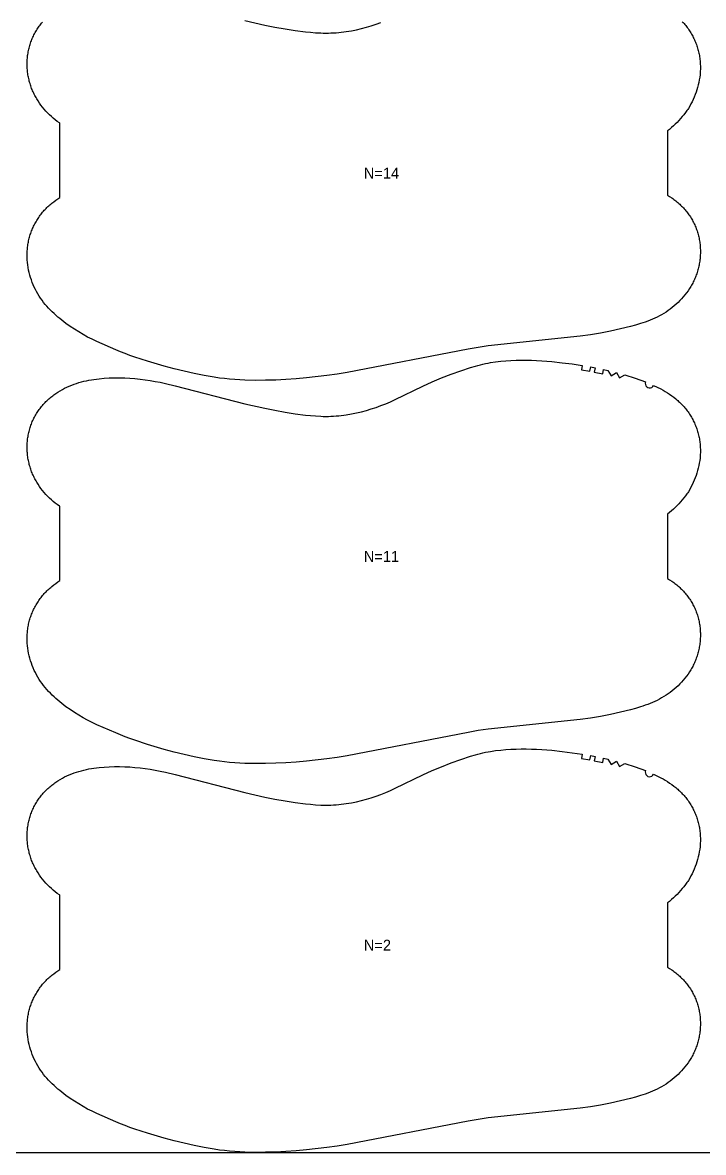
# Model space of a CAD drawing. Header units: inches. Extents: x 0 to 1865, y 0 to 1063.
# Drawn here: x 309 to 620, y 0 to 516 of the extents above; entities that cross this region are included whole.
import ezdxf

# ---------------------------------------------------------------- set-up
doc = ezdxf.new("R2010")
doc.units = ezdxf.units.IN

msp = doc.modelspace()

# ---------------------------------------------------------------- linework, layer by layer
at = {"layer": '1'}
for points in [[(0, 0), (1864.8753, 0), (1864.8753, 1063.1122), (0, 1063.1122), (0, 0)], [(597.534, 350.351), (600.7956, 348.706), (601.8212, 348.1362), (602.8342, 347.5441), (603.8324, 346.9281), (604.8136, 346.2867), (605.7755, 345.6183), (606.7159, 344.9215), (607.6324, 344.1947), (608.0811, 343.8195), (608.523, 343.4363), (608.9578, 343.0449), (609.3854, 342.6454), (609.8056, 342.2379), (610.2183, 341.8226), (610.6231, 341.3996), (611.0201, 340.9691), (611.4091, 340.5312), (611.7897, 340.086), (612.162, 339.6337), (612.5257, 339.1745), (612.8807, 338.7084), (613.2268, 338.2357), (613.5638, 337.7564), (613.8915, 337.2708), (614.2099, 336.7789), (614.5187, 336.281), (614.8177, 335.7771), (615.107, 335.2675), (615.3862, 334.7523), (615.6554, 334.2318), (615.9145, 333.7062), (616.1632, 333.1757), (616.4016, 332.6404), (616.6296, 332.1007), (616.8469, 331.5567), (617.0535, 331.0085), (617.2494, 330.4565), (617.4343, 329.9009), (617.6082, 329.3417), (617.771, 328.7793), (617.9226, 328.2138), (618.0628, 327.6455), (618.1916, 327.0745), (618.3091, 326.5011), (618.4153, 325.9255), (618.5103, 325.3479), (618.5941, 324.7685), (618.6669, 324.1875), (618.7286, 323.6052), (618.7795, 323.0217), (618.8195, 322.4374), (618.8488, 321.8523), (618.8674, 321.2667), (618.8753, 320.6808), (618.8727, 320.0949), (618.8597, 319.5091), (618.8363, 318.9237), (618.8025, 318.3389), (618.7044, 317.1718), (618.566, 316.009), (618.3881, 314.8515), (618.1714, 313.7005), (617.9165, 312.557), (617.6243, 311.4222), (617.2954, 310.297), (616.9305, 309.1827), (616.5302, 308.0803), (616.0948, 306.9913), (615.6245, 305.9172), (615.1194, 304.8595), (614.5796, 303.8198), (614.0053, 302.7994), (613.3966, 301.7999), (613.0795, 301.3085), (612.7538, 300.8229), (612.0773, 299.8694), (611.369, 298.9391), (610.6312, 298.0312), (609.8662, 297.145), (609.0763, 296.2798), (608.2638, 295.4347), (607.4309, 294.6091), (606.5798, 293.8023), (605.7128, 293.0134), (604.8306, 292.242), (603.9341, 291.4876), (603.8753, 291.4399), (603.8753, 262.1569), (604.8041, 261.5894), (605.7826, 260.9446), (606.2631, 260.6095), (606.7376, 260.266), (607.2058, 259.9141), (607.6675, 259.5539), (608.1225, 259.1852), (608.5705, 258.8082), (609.0115, 258.4228), (609.445, 258.0291), (609.871, 257.6271), (610.2892, 257.2169), (610.6995, 256.7987), (611.1016, 256.3726), (611.4953, 255.9388), (611.8805, 255.4974), (612.2571, 255.0486), (612.6247, 254.5925), (612.9832, 254.1293), (613.3324, 253.6592), (613.6721, 253.1822), (614.0021, 252.6985), (614.3223, 252.2083), (614.6324, 251.7117), (614.9323, 251.2089), (615.2218, 250.7001), (615.5006, 250.1853), (615.7688, 249.6649), (616.0262, 249.139), (616.2729, 248.6079), (616.5087, 248.0718), (616.7336, 247.5311), (616.9475, 246.9858), (617.1505, 246.4364), (617.3424, 245.8829), (617.5232, 245.3257), (617.6928, 244.7649), (617.8511, 244.2009), (617.9982, 243.6339), (618.134, 243.064), (618.2584, 242.4916), (618.3713, 241.9169), (618.4728, 241.3401), (618.5628, 240.7615), (618.6414, 240.1812), (618.7086, 239.5995), (618.7644, 239.0165), (618.809, 238.4326), (618.8423, 237.8479), (618.8644, 237.2625), (618.8753, 236.6769), (618.8751, 236.091), (618.8638, 235.5053), (618.8414, 234.9198), (618.808, 234.3348), (618.7636, 233.7505), (618.7082, 233.1671), (618.642, 232.5848), (618.5649, 232.0039), (618.4769, 231.4245), (618.3782, 230.8469), (618.2687, 230.2713), (618.1485, 229.6978), (618.0176, 229.1268), (617.876, 228.5583), (617.7238, 227.9926), (617.5611, 227.43), (617.3878, 226.8706), (617.204, 226.3146), (617.0098, 225.7623), (616.805, 225.2138), (616.5899, 224.6694), (616.3645, 224.1293), (616.1287, 223.5937), (615.8826, 223.0628), (615.6265, 222.5366), (615.3604, 222.0153), (615.0846, 221.4991), (614.7993, 220.9879), (614.5047, 220.4819), (614.2009, 219.9813), (613.8882, 219.486), (613.2367, 218.512), (612.5518, 217.5608), (611.8349, 216.6331), (611.0877, 215.7298), (610.3116, 214.8517), (609.5076, 213.9993), (608.6769, 213.1732), (607.8203, 212.3741), (606.9389, 211.6026), (606.0337, 210.8593), (605.1057, 210.1447), (604.1559, 209.4596), (603.1854, 208.8042), (602.1953, 208.1786), (601.187, 207.5825), (600.1617, 207.0157), (599.1207, 206.478), (598.0654, 205.9691), (596.9968, 205.4887), (595.9164, 205.0367), (594.8254, 204.6124), (593.725, 204.2136), (592.6163, 203.8375), (591.5004, 203.4814), (589.252, 202.8188), (586.9889, 202.2042), (582.4426, 201.0645), (577.8701, 200.0462), (573.2684, 199.1622), (568.6421, 198.4161), (563.9976, 197.8005), (522.0631, 193.3274), (517.4271, 192.6456), (512.8078, 191.8566), (457.6061, 181.1353), (452.977, 180.4094), (448.335, 179.7659), (439.026, 178.6843), (434.3577, 178.2781), (429.6822, 177.9651), (425.0019, 177.7398), (420.3178, 177.6031), (415.6315, 177.564), (410.9468, 177.6566), (408.6065, 177.7643), (406.2687, 177.9164), (403.9344, 178.1141), (401.6045, 178.3586), (399.28, 178.6505), (396.9613, 178.9868), (392.3422, 179.7778), (387.7488, 180.7032), (383.179, 181.7396), (378.6311, 182.869), (374.1076, 184.091), (366.4702, 186.3701), (360.6761, 188.2426), (358.4633, 189.012), (356.2667, 189.8236), (354.089, 190.6837), (351.9263, 191.5827), (343.3352, 195.3383), (341.2128, 196.3299), (339.1181, 197.3756), (337.0593, 198.4903), (335.0384, 199.6738), (333.0559, 200.9222), (331.1123, 202.2313), (329.2091, 203.5986), (327.3512, 205.0264), (326.4412, 205.7642), (325.5447, 206.5186), (324.6626, 207.29), (323.7955, 208.0789), (322.9445, 208.8858), (322.1115, 209.7114), (321.299, 210.5564), (320.5091, 211.4216), (319.7441, 212.3078), (319.0063, 213.2157), (318.298, 214.146), (317.6215, 215.0995), (317.2958, 215.5851), (316.9787, 216.0765), (316.37, 217.076), (315.7958, 218.0964), (315.256, 219.1362), (314.7508, 220.1939), (314.2805, 221.2679), (313.8451, 222.3569), (313.4449, 223.4593), (313.08, 224.5736), (312.751, 225.6988), (312.4588, 226.8336), (312.2039, 227.9771), (311.9872, 229.1281), (311.8093, 230.2856), (311.6709, 231.4484), (311.5728, 232.6155), (311.5391, 233.2004), (311.5156, 233.7858), (311.5026, 234.3715), (311.5, 234.9574), (311.508, 235.5433), (311.5265, 236.1289), (311.5558, 236.714), (311.5958, 237.2984), (311.6467, 237.8818), (311.7085, 238.4641), (311.7812, 239.0451), (311.8651, 239.6245), (311.96, 240.2021), (312.0662, 240.7777), (312.1837, 241.3511), (312.3125, 241.9221), (312.4527, 242.4904), (312.6043, 243.0559), (312.7671, 243.6183), (312.941, 244.1775), (313.126, 244.7332), (313.3218, 245.2852), (313.5284, 245.8333), (313.7458, 246.3773), (313.9737, 246.9171), (314.2121, 247.4523), (314.4608, 247.9828), (314.7199, 248.5084), (314.9891, 249.0289), (315.2684, 249.5441), (315.5576, 250.0537), (315.8566, 250.5576), (316.1654, 251.0556), (316.4838, 251.5474), (316.8115, 252.0331), (317.1485, 252.5123), (317.4946, 252.985), (317.8496, 253.4511), (318.2133, 253.9103), (318.5856, 254.3626), (318.9663, 254.8078), (319.3552, 255.2457), (319.7522, 255.6762), (320.1571, 256.0992), (320.5697, 256.5145), (320.9899, 256.922), (321.4175, 257.3216), (321.8523, 257.713), (322.2942, 258.0962), (322.7429, 258.4713), (323.6595, 259.1981), (324.5998, 259.8949), (325.5617, 260.5633), (326.5, 261.1767), (326.5, 294.9935), (326.2194, 295.1829), (325.2696, 295.8681), (324.3416, 296.5827), (323.4364, 297.326), (322.555, 298.0975), (321.6984, 298.8966), (320.8677, 299.7227), (320.0637, 300.5751), (319.2876, 301.4532), (318.5404, 302.3565), (317.8236, 303.2842), (317.1386, 304.2354), (316.4871, 305.2094), (316.1744, 305.7047), (315.8707, 306.2053), (315.576, 306.7113), (315.2907, 307.2225), (315.0149, 307.7387), (314.7489, 308.26), (314.4927, 308.7861), (314.2466, 309.3171), (314.0108, 309.8527), (313.7854, 310.3928), (313.5703, 310.9372), (313.3656, 311.4857), (313.1713, 312.038), (312.9875, 312.594), (312.8142, 313.1534), (312.6515, 313.716), (312.4993, 314.2817), (312.3578, 314.8501), (312.2269, 315.4212), (312.1066, 315.9947), (311.9971, 316.5703), (311.8984, 317.1479), (311.8105, 317.7273), (311.7334, 318.3082), (311.6671, 318.8905), (311.6118, 319.4738), (311.5674, 320.0581), (311.534, 320.6432), (311.5116, 321.2286), (311.5002, 321.8144), (311.5, 322.4002), (311.5109, 322.9859), (311.533, 323.5712), (311.5663, 324.156), (311.6109, 324.7399), (311.6668, 325.3229), (311.734, 325.9046), (311.8125, 326.4849), (311.9025, 327.0635), (312.004, 327.6403), (312.1169, 328.215), (312.2413, 328.7874), (312.3771, 329.3572), (312.5242, 329.9243), (312.6826, 330.4883), (312.8522, 331.0491), (313.0329, 331.6063), (313.2248, 332.1597), (313.4278, 332.7092), (313.6417, 333.2545), (313.8666, 333.7952), (314.1024, 334.3313), (314.3491, 334.8624), (314.6065, 335.3882), (314.8747, 335.9087), (315.1535, 336.4235), (315.443, 336.9323), (315.7429, 337.4351), (316.053, 337.9317), (316.3732, 338.4219), (316.7032, 338.9055), (317.043, 339.3825), (317.3922, 339.8527), (317.7507, 340.3159), (318.1183, 340.772), (318.4948, 341.2208), (318.88, 341.6622), (319.2738, 342.096), (319.6759, 342.5221), (320.0861, 342.9403), (320.5043, 343.3505), (320.9303, 343.7525), (321.3639, 344.1462), (321.8048, 344.5316), (322.2528, 344.9086), (322.7078, 345.2772), (323.1695, 345.6375), (323.6377, 345.9894), (324.1122, 346.3329), (324.5928, 346.668), (325.5712, 347.3128), (326.5713, 347.9238), (327.5913, 348.5009), (328.6295, 349.0439), (329.6843, 349.553), (330.7542, 350.0285), (331.8382, 350.4712), (332.9349, 350.8818), (334.0431, 351.2608), (335.1616, 351.6089), (336.289, 351.9267), (337.4243, 352.215), (338.5661, 352.4744), (339.7138, 352.7063), (340.8666, 352.9121), (342.0239, 353.0932), (343.1849, 353.251), (344.349, 353.387), (346.6838, 353.599), (349.0233, 353.7388), (351.3652, 353.8095), (353.7077, 353.8125), (356.0492, 353.7493), (358.388, 353.6217), (360.7232, 353.4342), (363.054, 353.1919), (365.3794, 352.8998), (367.6985, 352.5618), (370.0102, 352.178), (372.3134, 351.7474), (374.6066, 351.2689), (379.1641, 350.1828), (410.9167, 341.9479), (420.0589, 339.8858), (424.6564, 338.9793), (429.2694, 338.1561), (433.8967, 337.4205), (438.5424, 336.8077), (440.8735, 336.5621), (443.2093, 336.3707), (445.5485, 336.2463), (446.7189, 336.2132), (447.8897, 336.2017), (449.0606, 336.2129), (450.2313, 336.2469), (451.4013, 336.3034), (452.5701, 336.3819), (453.7374, 336.4823), (454.9027, 336.6041), (456.0656, 336.7471), (457.2257, 336.9108), (459.5358, 337.299), (461.8318, 337.7643), (464.1123, 338.302), (466.3764, 338.9073), (468.6227, 339.5765), (470.8486, 340.3097), (473.0515, 341.1078), (475.2284, 341.9721), (477.3781, 342.9007), (479.5054, 343.8811), (492.1408, 350.0462), (496.4202, 351.9549), (500.7506, 353.7462), (505.1207, 355.4353), (509.527, 357.0314), (513.9724, 358.519), (516.2166, 359.1894), (517.3455, 359.499), (518.4797, 359.7889), (519.6193, 360.0572), (520.7639, 360.3043), (521.9132, 360.5305), (523.0665, 360.7365), (525.3834, 361.0899), (527.7103, 361.3688), (530.0439, 361.5781), (532.382, 361.7243), (534.7232, 361.8146), (537.0661, 361.8562), (539.4093, 361.8548), (541.752, 361.8117), (544.0933, 361.7267), (546.4327, 361.5996), (551.1035, 361.2257), (555.7627, 360.7213), (560.3281, 360.1299), (564.881, 359.4501), (564.5666, 357.475), (568.4735, 356.8165), (568.8254, 358.7853), (570.7923, 358.4223), (570.4179, 356.4576), (574.2851, 355.6692), (574.7114, 357.6232), (576.6623, 357.1832), (578.1265, 354.7748), (580.5449, 356.223), (581.945, 353.7759), (584.4013, 355.1599), (589.1538, 353.6119), (593.8659, 351.9449), (593.7183, 351.3425), (593.7623, 350.7239), (593.9938, 350.1485), (594.3904, 349.6717), (594.914, 349.3393), (595.5143, 349.1833), (596.1335, 349.2187), (596.7121, 349.4421), (597.1944, 349.8321), (597.534, 350.351)], [(597.534, 172.787), (600.7956, 171.142), (601.8212, 170.5722), (602.8342, 169.9801), (603.8324, 169.3641), (604.8136, 168.7227), (605.7755, 168.0543), (606.7159, 167.3575), (607.6324, 166.6307), (608.0811, 166.2555), (608.523, 165.8723), (608.9578, 165.4809), (609.3854, 165.0814), (609.8056, 164.6739), (610.2183, 164.2586), (610.6231, 163.8356), (611.0201, 163.4051), (611.4091, 162.9672), (611.7897, 162.522), (612.162, 162.0697), (612.5257, 161.6105), (612.8807, 161.1444), (613.2268, 160.6717), (613.5638, 160.1924), (613.8915, 159.7068), (614.2099, 159.2149), (614.5187, 158.717), (614.8177, 158.2131), (615.107, 157.7035), (615.3862, 157.1883), (615.6554, 156.6678), (615.9145, 156.1422), (616.1632, 155.6117), (616.4016, 155.0764), (616.6296, 154.5367), (616.8469, 153.9927), (617.0535, 153.4445), (617.2494, 152.8925), (617.4343, 152.3369), (617.6082, 151.7777), (617.771, 151.2153), (617.9226, 150.6498), (618.0628, 150.0815), (618.1916, 149.5105), (618.3091, 148.9371), (618.4153, 148.3615), (618.5103, 147.7839), (618.5941, 147.2045), (618.6669, 146.6235), (618.7286, 146.0412), (618.7795, 145.4577), (618.8195, 144.8734), (618.8488, 144.2883), (618.8674, 143.7027), (618.8753, 143.1168), (618.8727, 142.5309), (618.8597, 141.9451), (618.8363, 141.3597), (618.8025, 140.7749), (618.7044, 139.6078), (618.566, 138.445), (618.3881, 137.2875), (618.1714, 136.1365), (617.9165, 134.993), (617.6243, 133.8582), (617.2954, 132.733), (616.9305, 131.6187), (616.5302, 130.5163), (616.0948, 129.4273), (615.6245, 128.3532), (615.1194, 127.2955), (614.5796, 126.2558), (614.0053, 125.2354), (613.3966, 124.2359), (613.0795, 123.7445), (612.7538, 123.2589), (612.0773, 122.3054), (611.369, 121.3751), (610.6312, 120.4672), (609.8662, 119.581), (609.0763, 118.7158), (608.2638, 117.8707), (607.4309, 117.0451), (606.5798, 116.2383), (605.7128, 115.4494), (604.8306, 114.678), (603.9341, 113.9236), (603.8753, 113.8759), (603.8753, 84.5929), (604.8041, 84.0254), (605.7826, 83.3806), (606.2631, 83.0455), (606.7376, 82.702), (607.2058, 82.3501), (607.6675, 81.9899), (608.1225, 81.6212), (608.5705, 81.2442), (609.0115, 80.8588), (609.445, 80.4651), (609.871, 80.0631), (610.2892, 79.6529), (610.6995, 79.2347), (611.1016, 78.8086), (611.4953, 78.3748), (611.8805, 77.9334), (612.2571, 77.4846), (612.6247, 77.0285), (612.9832, 76.5653), (613.3324, 76.0952), (613.6721, 75.6182), (614.0021, 75.1345), (614.3223, 74.6443), (614.6324, 74.1477), (614.9323, 73.6449), (615.2218, 73.1361), (615.5006, 72.6213), (615.7688, 72.1009), (616.0262, 71.575), (616.2729, 71.0439), (616.5087, 70.5078), (616.7336, 69.9671), (616.9475, 69.4218), (617.1505, 68.8724), (617.3424, 68.3189), (617.5232, 67.7617), (617.6928, 67.2009), (617.8511, 66.6369), (617.9982, 66.0699), (618.134, 65.5), (618.2584, 64.9276), (618.3713, 64.3529), (618.4728, 63.7761), (618.5628, 63.1975), (618.6414, 62.6172), (618.7086, 62.0355), (618.7644, 61.4525), (618.809, 60.8686), (618.8423, 60.2839), (618.8644, 59.6985), (618.8753, 59.1129), (618.8751, 58.527), (618.8638, 57.9413), (618.8414, 57.3558), (618.808, 56.7708), (618.7636, 56.1865), (618.7082, 55.6031), (618.642, 55.0208), (618.5649, 54.4399), (618.4769, 53.8605), (618.3782, 53.2829), (618.2687, 52.7073), (618.1485, 52.1338), (618.0176, 51.5628), (617.876, 50.9943), (617.7238, 50.4286), (617.5611, 49.866), (617.3878, 49.3066), (617.204, 48.7506), (617.0098, 48.1983), (616.805, 47.6498), (616.5899, 47.1054), (616.3645, 46.5653), (616.1287, 46.0297), (615.8826, 45.4988), (615.6265, 44.9726), (615.3604, 44.4513), (615.0846, 43.9351), (614.7993, 43.4239), (614.5047, 42.9179), (614.2009, 42.4173), (613.8882, 41.922), (613.2367, 40.948), (612.5518, 39.9968), (611.8349, 39.0691), (611.0877, 38.1658), (610.3116, 37.2877), (609.5076, 36.4353), (608.6769, 35.6092), (607.8203, 34.8101), (606.9389, 34.0386), (606.0337, 33.2953), (605.1057, 32.5807), (604.1559, 31.8956), (603.1854, 31.2402), (602.1953, 30.6146), (601.187, 30.0185), (600.1617, 29.4517), (599.1207, 28.914), (598.0654, 28.4051), (596.9968, 27.9247), (595.9164, 27.4727), (594.8254, 27.0484), (593.725, 26.6496), (592.6163, 26.2735), (591.5004, 25.9174), (589.252, 25.2548), (586.9889, 24.6402), (582.4426, 23.5005), (577.8701, 22.4822), (573.2684, 21.5982), (568.6421, 20.8521), (563.9976, 20.2365), (522.0631, 15.7634), (517.4271, 15.0816), (512.8078, 14.2926), (457.6061, 3.5713), (452.977, 2.8454), (448.335, 2.2019), (439.026, 1.1203), (434.3577, 0.7141), (429.6822, 0.4011), (425.0019, 0.1758), (420.3178, 0.0391), (415.6315, 0), (410.9468, 0.0926), (408.6065, 0.2003), (406.2687, 0.3524), (403.9344, 0.5501), (401.6045, 0.7946), (399.28, 1.0865), (396.9613, 1.4228), (392.3422, 2.2138), (387.7488, 3.1392), (383.179, 4.1756), (378.6311, 5.305), (374.1076, 6.527), (366.4702, 8.8061), (360.6761, 10.6786), (358.4633, 11.448), (356.2667, 12.2596), (354.089, 13.1197), (351.9263, 14.0187), (343.3352, 17.7743), (341.2128, 18.7659), (339.1181, 19.8116), (337.0593, 20.9263), (335.0384, 22.1098), (333.0559, 23.3582), (331.1123, 24.6673), (329.2091, 26.0346), (327.3512, 27.4624), (326.4412, 28.2002), (325.5447, 28.9546), (324.6626, 29.726), (323.7955, 30.5149), (322.9445, 31.3218), (322.1115, 32.1474), (321.299, 32.9924), (320.5091, 33.8576), (319.7441, 34.7438), (319.0063, 35.6517), (318.298, 36.582), (317.6215, 37.5355), (317.2958, 38.0211), (316.9787, 38.5125), (316.37, 39.512), (315.7958, 40.5324), (315.256, 41.5722), (314.7508, 42.6299), (314.2805, 43.7039), (313.8451, 44.7929), (313.4449, 45.8953), (313.08, 47.0096), (312.751, 48.1348), (312.4588, 49.2696), (312.2039, 50.4131), (311.9872, 51.5641), (311.8093, 52.7216), (311.6709, 53.8844), (311.5728, 55.0515), (311.5391, 55.6364), (311.5156, 56.2218), (311.5026, 56.8075), (311.5, 57.3934), (311.508, 57.9793), (311.5265, 58.5649), (311.5558, 59.15), (311.5958, 59.7344), (311.6467, 60.3178), (311.7085, 60.9001), (311.7812, 61.4811), (311.8651, 62.0605), (311.96, 62.6381), (312.0662, 63.2137), (312.1837, 63.7871), (312.3125, 64.3581), (312.4527, 64.9264), (312.6043, 65.4919), (312.7671, 66.0543), (312.941, 66.6135), (313.126, 67.1692), (313.3218, 67.7212), (313.5284, 68.2693), (313.7458, 68.8133), (313.9737, 69.3531), (314.2121, 69.8883), (314.4608, 70.4188), (314.7199, 70.9444), (314.9891, 71.4649), (315.2684, 71.9801), (315.5576, 72.4897), (315.8566, 72.9936), (316.1654, 73.4916), (316.4838, 73.9834), (316.8115, 74.4691), (317.1485, 74.9483), (317.4946, 75.421), (317.8496, 75.8871), (318.2133, 76.3463), (318.5856, 76.7986), (318.9663, 77.2438), (319.3552, 77.6817), (319.7522, 78.1122), (320.1571, 78.5352), (320.5697, 78.9505), (320.9899, 79.358), (321.4175, 79.7576), (321.8523, 80.149), (322.2942, 80.5322), (322.7429, 80.9073), (323.6595, 81.6341), (324.5998, 82.3309), (325.5617, 82.9993), (326.5, 83.6127), (326.5, 117.4295), (326.2194, 117.6189), (325.2696, 118.3041), (324.3416, 119.0187), (323.4364, 119.762), (322.555, 120.5335), (321.6984, 121.3326), (320.8677, 122.1587), (320.0637, 123.0111), (319.2876, 123.8892), (318.5404, 124.7925), (317.8236, 125.7202), (317.1386, 126.6714), (316.4871, 127.6454), (316.1744, 128.1407), (315.8707, 128.6413), (315.576, 129.1473), (315.2907, 129.6585), (315.0149, 130.1747), (314.7489, 130.696), (314.4927, 131.2221), (314.2466, 131.7531), (314.0108, 132.2887), (313.7854, 132.8288), (313.5703, 133.3732), (313.3656, 133.9217), (313.1713, 134.474), (312.9875, 135.03), (312.8142, 135.5894), (312.6515, 136.152), (312.4993, 136.7177), (312.3578, 137.2861), (312.2269, 137.8572), (312.1066, 138.4307), (311.9971, 139.0063), (311.8984, 139.5839), (311.8105, 140.1633), (311.7334, 140.7442), (311.6671, 141.3265), (311.6118, 141.9098), (311.5674, 142.4941), (311.534, 143.0792), (311.5116, 143.6646), (311.5002, 144.2504), (311.5, 144.8362), (311.5109, 145.4219), (311.533, 146.0072), (311.5663, 146.592), (311.6109, 147.1759), (311.6668, 147.7589), (311.734, 148.3406), (311.8125, 148.9209), (311.9025, 149.4995), (312.004, 150.0763), (312.1169, 150.651), (312.2413, 151.2234), (312.3771, 151.7932), (312.5242, 152.3603), (312.6826, 152.9243), (312.8522, 153.4851), (313.0329, 154.0423), (313.2248, 154.5957), (313.4278, 155.1452), (313.6417, 155.6905), (313.8666, 156.2312), (314.1024, 156.7673), (314.3491, 157.2984), (314.6065, 157.8242), (314.8747, 158.3447), (315.1535, 158.8595), (315.443, 159.3683), (315.7429, 159.8711), (316.053, 160.3677), (316.3732, 160.8579), (316.7032, 161.3415), (317.043, 161.8185), (317.3922, 162.2887), (317.7507, 162.7519), (318.1183, 163.208), (318.4948, 163.6568), (318.88, 164.0982), (319.2738, 164.532), (319.6759, 164.9581), (320.0861, 165.3763), (320.5043, 165.7865), (320.9303, 166.1885), (321.3639, 166.5822), (321.8048, 166.9676), (322.2528, 167.3446), (322.7078, 167.7132), (323.1695, 168.0735), (323.6377, 168.4254), (324.1122, 168.7689), (324.5928, 169.104), (325.5712, 169.7488), (326.5713, 170.3598), (327.5913, 170.9369), (328.6295, 171.4799), (329.6843, 171.989), (330.7542, 172.4645), (331.8382, 172.9072), (332.9349, 173.3178), (334.0431, 173.6968), (335.1616, 174.0449), (336.289, 174.3627), (337.4243, 174.651), (338.5661, 174.9104), (339.7138, 175.1423), (340.8666, 175.3481), (342.0239, 175.5292), (343.1849, 175.687), (344.349, 175.823), (346.6838, 176.035), (349.0233, 176.1748), (351.3652, 176.2455), (353.7077, 176.2485), (356.0492, 176.1853), (358.388, 176.0577), (360.7232, 175.8702), (363.054, 175.6279), (365.3794, 175.3358), (367.6985, 174.9978), (370.0102, 174.614), (372.3134, 174.1834), (374.6066, 173.7049), (379.1641, 172.6188), (410.9167, 164.3839), (420.0589, 162.3218), (424.6564, 161.4153), (429.2694, 160.5921), (433.8967, 159.8565), (438.5424, 159.2437), (440.8735, 158.9981), (443.2093, 158.8067), (445.5485, 158.6823), (446.7189, 158.6492), (447.8897, 158.6377), (449.0606, 158.6489), (450.2313, 158.6829), (451.4013, 158.7394), (452.5701, 158.8179), (453.7374, 158.9183), (454.9027, 159.0401), (456.0656, 159.1831), (457.2257, 159.3468), (459.5358, 159.735), (461.8318, 160.2003), (464.1123, 160.738), (466.3764, 161.3433), (468.6227, 162.0125), (470.8486, 162.7457), (473.0515, 163.5438), (475.2284, 164.4081), (477.3781, 165.3367), (479.5054, 166.3171), (492.1408, 172.4822), (496.4202, 174.3909), (500.7506, 176.1822), (505.1207, 177.8713), (509.527, 179.4674), (513.9724, 180.955), (516.2166, 181.6254), (517.3455, 181.935), (518.4797, 182.2249), (519.6193, 182.4932), (520.7639, 182.7403), (521.9132, 182.9665), (523.0665, 183.1725), (525.3834, 183.5259), (527.7103, 183.8048), (530.0439, 184.0141), (532.382, 184.1603), (534.7232, 184.2506), (537.0661, 184.2922), (539.4093, 184.2908), (541.752, 184.2477), (544.0933, 184.1627), (546.4327, 184.0356), (551.1035, 183.6617), (555.7627, 183.1573), (560.3281, 182.5659), (564.881, 181.8861), (564.5666, 179.911), (568.4735, 179.2525), (568.8254, 181.2213), (570.7923, 180.8583), (570.4179, 178.8936), (574.2851, 178.1052), (574.7114, 180.0592), (576.6623, 179.6192), (578.1265, 177.2108), (580.5449, 178.659), (581.945, 176.2119), (584.4013, 177.5959), (589.1538, 176.0479), (593.8659, 174.3809), (593.7183, 173.7785), (593.7623, 173.1599), (593.9938, 172.5845), (594.3904, 172.1077), (594.914, 171.7753), (595.5143, 171.6193), (596.1335, 171.6547), (596.7121, 171.8781), (597.1944, 172.2681), (597.534, 172.787)]]:
    msp.add_lwpolyline(points, close=True, dxfattribs=at)
for points in [[(610.6231, 516.4636), (611.0201, 516.0331), (611.4091, 515.5952), (611.7897, 515.15), (612.162, 514.6977), (612.5257, 514.2385), (612.8807, 513.7724), (613.2268, 513.2997), (613.5638, 512.8204), (613.8915, 512.3348), (614.2099, 511.8429), (614.5187, 511.345), (614.8177, 510.8411), (615.107, 510.3315), (615.3862, 509.8163), (615.6554, 509.2958), (615.9145, 508.7702), (616.1632, 508.2397), (616.4016, 507.7044), (616.6296, 507.1647), (616.8469, 506.6207), (617.0535, 506.0725), (617.2494, 505.5205), (617.4343, 504.9649), (617.6082, 504.4057), (617.771, 503.8433), (617.9226, 503.2778), (618.0628, 502.7095), (618.1916, 502.1385), (618.3091, 501.5651), (618.4153, 500.9895), (618.5103, 500.4119), (618.5941, 499.8325), (618.6669, 499.2515), (618.7286, 498.6692), (618.7795, 498.0857), (618.8195, 497.5014), (618.8488, 496.9163), (618.8674, 496.3307), (618.8753, 495.7448), (618.8727, 495.1589), (618.8597, 494.5731), (618.8363, 493.9877), (618.8025, 493.4029), (618.7044, 492.2358), (618.566, 491.073), (618.3881, 489.9155), (618.1714, 488.7645), (617.9165, 487.621), (617.6243, 486.4862), (617.2954, 485.361), (616.9305, 484.2467), (616.5302, 483.1443), (616.0948, 482.0553), (615.6245, 480.9812), (615.1194, 479.9235), (614.5796, 478.8838), (614.0053, 477.8634), (613.3966, 476.8639), (613.0795, 476.3725), (612.7538, 475.8869), (612.0773, 474.9334), (611.369, 474.0031), (610.6312, 473.0952), (609.8662, 472.209), (609.0763, 471.3438), (608.2638, 470.4987), (607.4309, 469.6731), (606.5798, 468.8663), (605.7128, 468.0774), (604.8306, 467.306), (603.9341, 466.5516), (603.8753, 466.5039), (603.8753, 437.2209), (604.8041, 436.6534), (605.7826, 436.0086), (606.2631, 435.6735), (606.7376, 435.33), (607.2058, 434.9781), (607.6675, 434.6179), (608.1225, 434.2492), (608.5705, 433.8722), (609.0115, 433.4868), (609.445, 433.0931), (609.871, 432.6911), (610.2892, 432.2809), (610.6995, 431.8627), (611.1016, 431.4366), (611.4953, 431.0028), (611.8805, 430.5614), (612.2571, 430.1126), (612.6247, 429.6565), (612.9832, 429.1933), (613.3324, 428.7232), (613.6721, 428.2462), (614.0021, 427.7625), (614.3223, 427.2723), (614.6324, 426.7757), (614.9323, 426.2729), (615.2218, 425.7641), (615.5006, 425.2493), (615.7688, 424.7289), (616.0262, 424.203), (616.2729, 423.6719), (616.5087, 423.1358), (616.7336, 422.5951), (616.9475, 422.0498), (617.1505, 421.5004), (617.3424, 420.9469), (617.5232, 420.3897), (617.6928, 419.8289), (617.8511, 419.2649), (617.9982, 418.6979), (618.134, 418.128), (618.2584, 417.5556), (618.3713, 416.9809), (618.4728, 416.4041), (618.5628, 415.8255), (618.6414, 415.2452), (618.7086, 414.6635), (618.7644, 414.0805), (618.809, 413.4966), (618.8423, 412.9119), (618.8644, 412.3265), (618.8753, 411.7409), (618.8751, 411.155), (618.8638, 410.5693), (618.8414, 409.9838), (618.808, 409.3988), (618.7636, 408.8145), (618.7082, 408.2311), (618.642, 407.6488), (618.5649, 407.0679), (618.4769, 406.4885), (618.3782, 405.9109), (618.2687, 405.3353), (618.1485, 404.7618), (618.0176, 404.1908), (617.876, 403.6223), (617.7238, 403.0566), (617.5611, 402.494), (617.3878, 401.9346), (617.204, 401.3786), (617.0098, 400.8263), (616.805, 400.2778), (616.5899, 399.7334), (616.3645, 399.1933), (616.1287, 398.6577), (615.8826, 398.1268), (615.6265, 397.6006), (615.3604, 397.0793), (615.0846, 396.5631), (614.7993, 396.0519), (614.5047, 395.5459), (614.2009, 395.0453), (613.8882, 394.55), (613.2367, 393.576), (612.5518, 392.6248), (611.8349, 391.6971), (611.0877, 390.7938), (610.3116, 389.9157), (609.5076, 389.0633), (608.6769, 388.2372), (607.8203, 387.4381), (606.9389, 386.6666), (606.0337, 385.9233), (605.1057, 385.2087), (604.1559, 384.5236), (603.1854, 383.8682), (602.1953, 383.2426), (601.187, 382.6465), (600.1617, 382.0797), (599.1207, 381.542), (598.0654, 381.0331), (596.9968, 380.5527), (595.9164, 380.1007), (594.8254, 379.6764), (593.725, 379.2776), (592.6163, 378.9015), (591.5004, 378.5454), (589.252, 377.8828), (586.9889, 377.2682), (582.4426, 376.1285), (577.8701, 375.1102), (573.2684, 374.2262), (568.6421, 373.4801), (563.9976, 372.8645), (522.0631, 368.3914), (517.4271, 367.7096), (512.8078, 366.9206), (457.6061, 356.1993), (452.977, 355.4734), (448.335, 354.8299), (439.026, 353.7483), (434.3577, 353.3421), (429.6822, 353.0291), (425.0019, 352.8038), (420.3178, 352.6671), (415.6315, 352.628), (410.9468, 352.7206), (408.6065, 352.8283), (406.2687, 352.9804), (403.9344, 353.1781), (401.6045, 353.4226), (399.28, 353.7145), (396.9613, 354.0508), (392.3422, 354.8418), (387.7488, 355.7672), (383.179, 356.8036), (378.6311, 357.933), (374.1076, 359.155), (366.4702, 361.4341), (360.6761, 363.3066), (358.4633, 364.076), (356.2667, 364.8876), (354.089, 365.7477), (351.9263, 366.6467), (343.3352, 370.4023), (341.2128, 371.3939), (339.1181, 372.4396), (337.0593, 373.5543), (335.0384, 374.7378), (333.0559, 375.9862), (331.1123, 377.2953), (329.2091, 378.6626), (327.3512, 380.0904), (326.4412, 380.8282), (325.5447, 381.5826), (324.6626, 382.354), (323.7955, 383.1429), (322.9445, 383.9498), (322.1115, 384.7754), (321.299, 385.6204), (320.5091, 386.4856), (319.7441, 387.3718), (319.0063, 388.2797), (318.298, 389.21), (317.6215, 390.1635), (317.2958, 390.6491), (316.9787, 391.1405), (316.37, 392.14), (315.7958, 393.1604), (315.256, 394.2002), (314.7508, 395.2579), (314.2805, 396.3319), (313.8451, 397.4209), (313.4449, 398.5233), (313.08, 399.6376), (312.751, 400.7628), (312.4588, 401.8976), (312.2039, 403.0411), (311.9872, 404.1921), (311.8093, 405.3496), (311.6709, 406.5124), (311.5728, 407.6795), (311.5391, 408.2644), (311.5156, 408.8498), (311.5026, 409.4355), (311.5, 410.0214), (311.508, 410.6073), (311.5265, 411.1929), (311.5558, 411.778), (311.5958, 412.3624), (311.6467, 412.9458), (311.7085, 413.5281), (311.7812, 414.1091), (311.8651, 414.6885), (311.96, 415.2661), (312.0662, 415.8417), (312.1837, 416.4151), (312.3125, 416.9861), (312.4527, 417.5544), (312.6043, 418.1199), (312.7671, 418.6823), (312.941, 419.2415), (313.126, 419.7972), (313.3218, 420.3492), (313.5284, 420.8973), (313.7458, 421.4413), (313.9737, 421.9811), (314.2121, 422.5163), (314.4608, 423.0468), (314.7199, 423.5724), (314.9891, 424.0929), (315.2684, 424.6081), (315.5576, 425.1177), (315.8566, 425.6216), (316.1654, 426.1196), (316.4838, 426.6114), (316.8115, 427.0971), (317.1485, 427.5763), (317.4946, 428.049), (317.8496, 428.5151), (318.2133, 428.9743), (318.5856, 429.4266), (318.9663, 429.8718), (319.3552, 430.3097), (319.7522, 430.7402), (320.1571, 431.1632), (320.5697, 431.5785), (320.9899, 431.986), (321.4175, 432.3856), (321.8523, 432.777), (322.2942, 433.1602), (322.7429, 433.5353), (323.6595, 434.2621), (324.5998, 434.9589), (325.5617, 435.6273), (326.5, 436.2407), (326.5, 470.0575), (326.2194, 470.2469), (325.2696, 470.9321), (324.3416, 471.6467), (323.4364, 472.39), (322.555, 473.1615), (321.6984, 473.9606), (320.8677, 474.7867), (320.0637, 475.6391), (319.2876, 476.5172), (318.5404, 477.4205), (317.8236, 478.3482), (317.1386, 479.2994), (316.4871, 480.2734), (316.1744, 480.7687), (315.8707, 481.2693), (315.576, 481.7753), (315.2907, 482.2865), (315.0149, 482.8027), (314.7489, 483.324), (314.4927, 483.8501), (314.2466, 484.3811), (314.0108, 484.9167), (313.7854, 485.4568), (313.5703, 486.0012), (313.3656, 486.5497), (313.1713, 487.102), (312.9875, 487.658), (312.8142, 488.2174), (312.6515, 488.78), (312.4993, 489.3457), (312.3578, 489.9141), (312.2269, 490.4852), (312.1066, 491.0587), (311.9971, 491.6343), (311.8984, 492.2119), (311.8105, 492.7913), (311.7334, 493.3722), (311.6671, 493.9545), (311.6118, 494.5378), (311.5674, 495.1221), (311.534, 495.7072), (311.5116, 496.2926), (311.5002, 496.8784), (311.5, 497.4642), (311.5109, 498.0499), (311.533, 498.6352), (311.5663, 499.22), (311.6109, 499.8039), (311.6668, 500.3869), (311.734, 500.9686), (311.8125, 501.5489), (311.9025, 502.1275), (312.004, 502.7043), (312.1169, 503.279), (312.2413, 503.8514), (312.3771, 504.4212), (312.5242, 504.9883), (312.6826, 505.5523), (312.8522, 506.1131), (313.0329, 506.6703), (313.2248, 507.2237), (313.4278, 507.7732), (313.6417, 508.3185), (313.8666, 508.8592), (314.1024, 509.3953), (314.3491, 509.9264), (314.6065, 510.4522), (314.8747, 510.9727), (315.1535, 511.4875), (315.443, 511.9963), (315.7429, 512.4991), (316.053, 512.9957), (316.3732, 513.4859), (316.7032, 513.9695), (317.043, 514.4465), (317.3922, 514.9167), (317.7507, 515.3799), (318.1183, 515.836), (318.4948, 516.2848)], [(410.9167, 517.0119), (420.0589, 514.9498), (424.6564, 514.0433), (429.2694, 513.2201), (433.8967, 512.4845), (438.5424, 511.8717), (440.8735, 511.6261), (443.2093, 511.4347), (445.5485, 511.3103), (446.7189, 511.2772), (447.8897, 511.2657), (449.0606, 511.2769), (450.2313, 511.3109), (451.4013, 511.3674), (452.5701, 511.4459), (453.7374, 511.5463), (454.9027, 511.6681), (456.0656, 511.8111), (457.2257, 511.9748), (459.5358, 512.363), (461.8318, 512.8283), (464.1123, 513.366), (466.3764, 513.9713), (468.6227, 514.6405), (470.8486, 515.3737), (473.0515, 516.1718)]]:
    msp.add_lwpolyline(points, dxfattribs=at)

# ---------------------------------------------------------------- texts
for s, p in [('N=14', (465.1877, 444.7741)), ('N=11', (465.1877, 269.7101)), ('N=2', (465.1877, 92.1461))]:
    msp.add_text(s, height=5, dxfattribs=at).set_placement(p)

doc.saveas('drawing.dxf')
